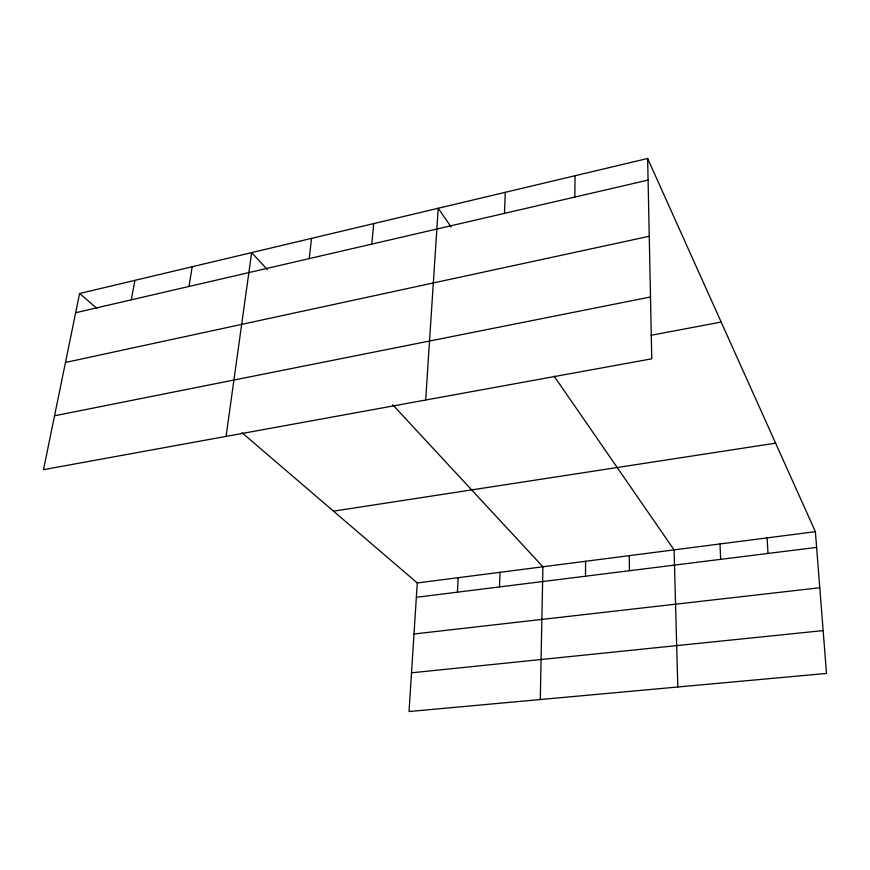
<?xml version="1.0" encoding="UTF-8"?>
<svg xmlns="http://www.w3.org/2000/svg" width="870" height="870" viewBox="0 0 870 870"><rect width="100%" height="100%" fill="white"/><g stroke="black" fill="none" stroke-linecap="round" stroke-linejoin="round"><path stroke-width="1.3" d="M585.51 576.201L585.575 561.28M574.831 197.066L575.037 175.74M540.292 699.545L542.913 566.783L392.772 404.833M499.5 586.913L500.011 572.308M504.48 213.367L505.285 192.324M457.424 592.165L458.142 577.702M242.056 432.771L417.274 582.965L409.03 711.519L826.5 673.434L815.386 531.668L647.639 158.481L79.605 293.505L43.5 469.669L651.771 358.81L647.639 158.481M425.669 400.015L438.208 208.267L451.128 226.961M371.805 244.111L373.676 223.601M309.187 258.618L311.536 238.38M226.069 436.403L251.647 252.604L267.318 269.515M188.986 286.469L192.194 266.742M131.294 299.846L134.883 280.368M75.657 312.732L648.085 180.09M65.468 362.475L649.248 236.281M54.538 415.795L650.499 296.974M651.01 335.298L721.165 322.052M333.504 511.158L775.605 443.167M417.274 582.965L815.386 531.668M416.36 597.288L816.615 547.382M414 633.991L819.779 587.761M411.51 672.814L823.14 630.598M79.605 293.505L97.027 308.437M554.114 376.134L674.076 549.883L677.806 686.995M767.079 537.899L768.025 553.44M719.99 543.967L720.664 559.345M629.282 555.647L629.445 570.72"/></g></svg>
